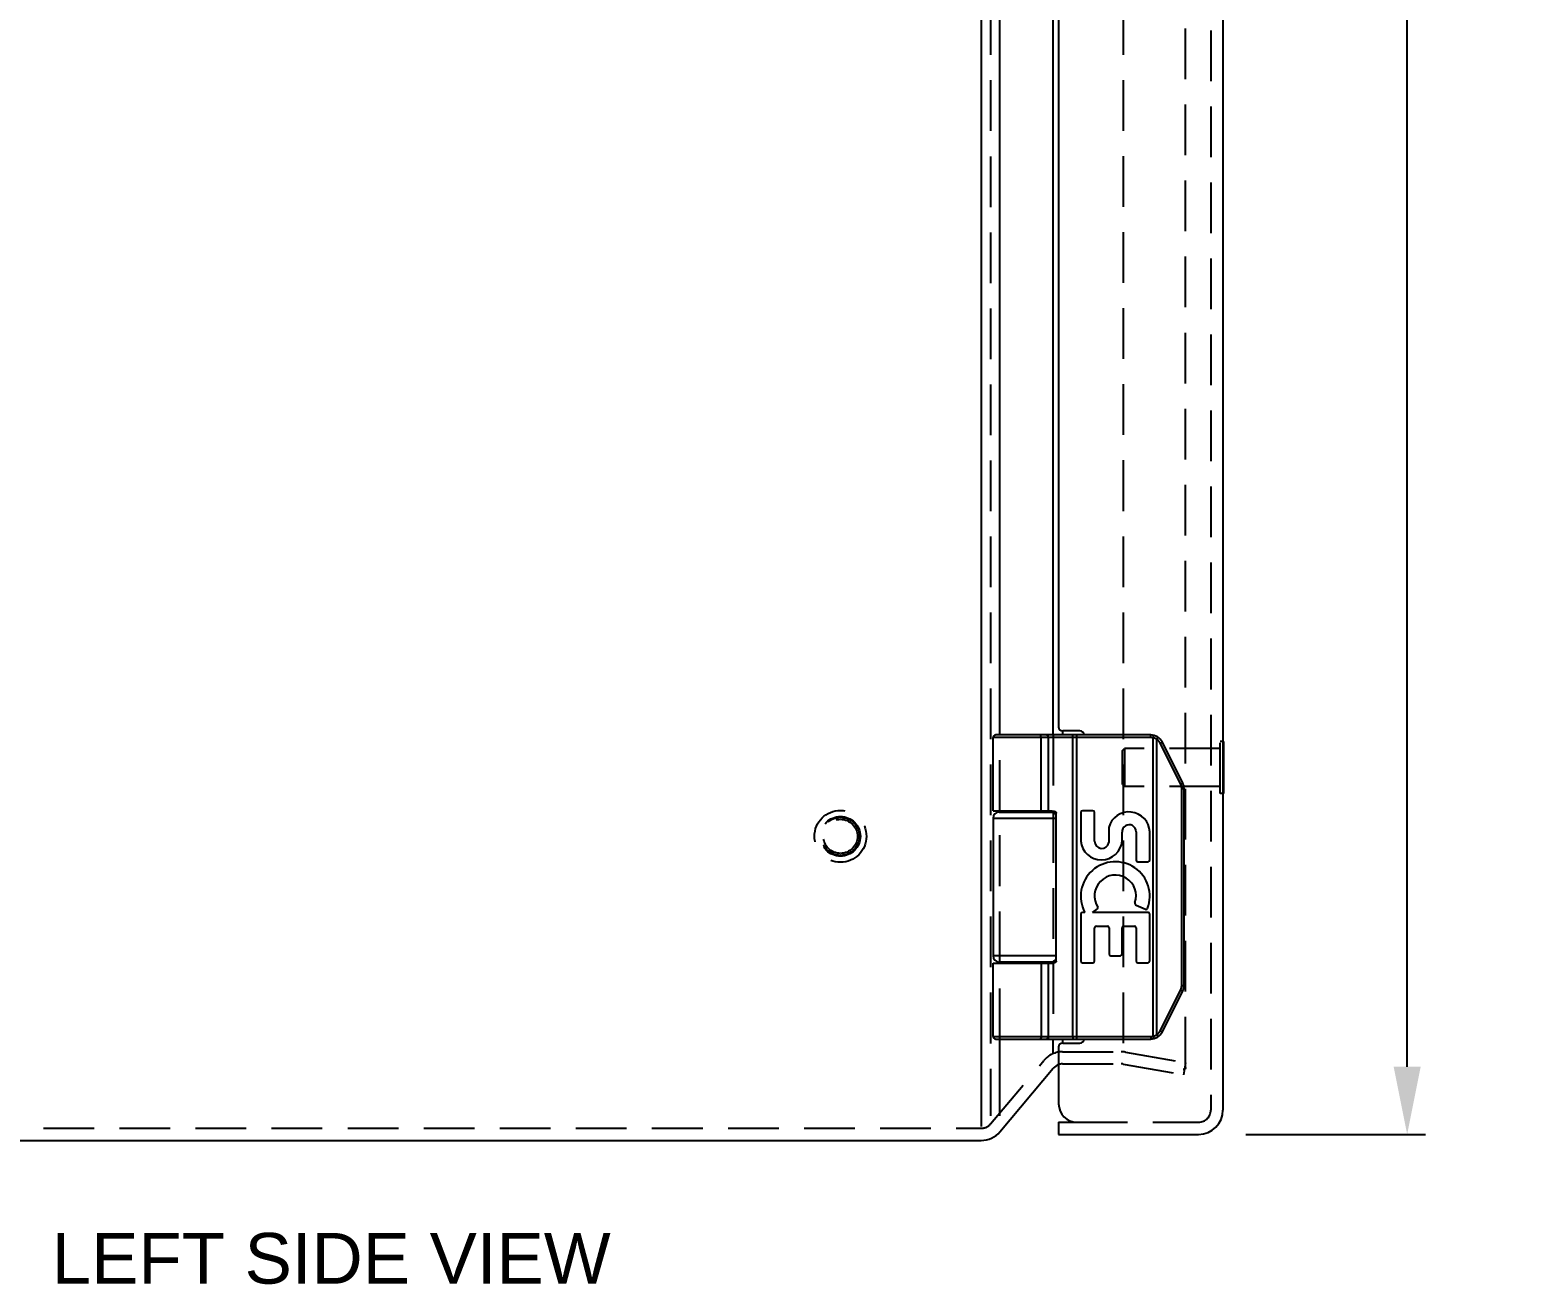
# Model space of a CAD drawing. Header units: inches. Extents: x 0 to 56, y -0.1 to 35.9.
# Drawn here: x 5.49 to 12.81, y 12.88 to 19.07 of the extents above; entities that cross this region are included whole.
import ezdxf

# ---------------------------------------------------------------- set-up
doc = ezdxf.new("R2010")
doc.units = ezdxf.units.IN
doc.header["$MEASUREMENT"] = 0
doc.linetypes.add('HIDDEN', pattern=[0.375, 0.25, -0.125])
for name, color, linetype in [('DEFAULT_2', 8, 'HIDDEN'), ('DIMENSIONS', 7, 'Continuous'), ('DOOR_ASSEMBLY', 7, 'Continuous')]:
    doc.layers.add(name, color=color, linetype=linetype)
doc.styles.get("Standard").update_dxf_attribs({"font": 'arial.ttf'})
doc.dimstyles.new('DIMSTYLE_1', dxfattribs={"dimtxt": 0.25, "dimasz": 0.333333, "dimexe": 0.09, "dimexo": 0.07, "dimgap": 0.0375, "dimtad": 0, "dimtih": 1, "dimtoh": 1, "dimzin": 4, "dimdsep": 46, "dimtxsty": 'Standard', "dimblk": '_FILLED', "dimblk1": '_FILLED', "dimblk2": '_FILLED', "dimcen": 0.09, "dimadec": 3, "dimazin": 1, "dimtfac": 1, "dimtdec": 3, "dimtofl": 0, "dimtmove": 0, "dimatfit": 3, "dimldrblk": '_FILLED', "dimfxl": 1, "dimtolj": 1, "dimtzin": 4, "dimarcsym": 0})

# ---------------------------------------------------------------- blocks, each defined once
blk = doc.blocks.new('_FILLED')
at = {"color": 0, "linetype": 'ByBlock'}
blk.add_solid([(0, 0), (-1, 0.2), (-1, -0.2)], dxfattribs=at)
blk = doc.blocks.new('*D12')
at = {"layer": 'Defpoints', "color": 0, "linetype": 'Continuous', "transparency": 16777216}
for p in [(11.4194, 25.5589), (11.4194, 13.6189), (12.2841, 13.6189)]:
    blk.add_point(p, dxfattribs=at)
at = {"layer": 'DIMENSIONS', "color": 0, "linetype": 'Continuous', "lineweight": -2, "transparency": 16777216}
for p, q in [((11.4894, 25.5589), (12.3741, 25.5589)), ((12.2841, 25.2256), (12.2841, 19.953)), ((12.2841, 13.9523), (12.2841, 19.1697)), ((11.4894, 13.6189), (12.3741, 13.6189))]:
    blk.add_line(p, q, dxfattribs=at)
at = {"layer": 'DIMENSIONS', "color": 0, "linetype": 'Continuous', "lineweight": -2, "transparency": 16777216, "xscale": 0.3333333333, "yscale": 0.3333333333, "zscale": 0.3333333333}
for p, rotation in [((12.2841, 25.5589), 90), ((12.2841, 13.6189), 270)]:
    blk.add_blockref('_FILLED', p, dxfattribs=dict(at, rotation=rotation))
at = {"layer": 'DIMENSIONS', "color": 0, "linetype": 'Continuous', "transparency": 16777216, "insert": (12.2841, 19.9155), "char_height": 0.25, "width": 1.046468, "attachment_point": 2, "line_spacing_factor": 0.9}
blk.add_mtext('\\A1;11.94\\PDOOR', dxfattribs=at)

msp = doc.modelspace()

# ---------------------------------------------------------------- linework, layer by layer
at = {"color": 3, "linetype": 'Continuous'}
for p, q in [((10.18454, 25.56794), (10.18454, 13.65817)), ((10.27647, 15.58894), (10.27647, 23.58894)), ((10.53941, 15.58894), (10.53941, 23.58894)), ((10.58537, 15.60894), (10.58537, 15.58894)), ((10.27647, 15.20894), (10.27647, 15.21394)), ((10.53941, 15.20894), (10.53941, 15.21366)), ((10.27647, 14.46394), (10.27647, 14.46894)), ((10.53941, 14.46421), (10.53941, 14.46894)), ((10.27647, 13.70983), (10.27647, 14.08894)), ((10.53941, 14.01843), (10.53941, 14.08894)), ((10.58537, 14.08894), (10.58537, 14.06894)), ((10.27647, 13.6318), (10.53941, 13.94516)), ((3.3115, 13.58894), (10.18454, 13.58894))]:
    msp.add_line(p, q, dxfattribs=at)
for centre, radius, start, end in [((10.58537, 13.9066), 0.06, 108.823592, 140), ((10.18454, 13.70894), 0.12, 270, 320)]:
    msp.add_arc(centre, radius, start, end, dxfattribs=at)
at = {"layer": 'DEFAULT_2', "color": 8, "linetype": 'HIDDEN'}
for p, q in [((10.23051, 25.56796), (10.23051, 13.70985)), ((10.88456, 25.19356), (10.88456, 14.0283)), ((11.19182, 13.94819), (11.19182, 25.22968)), ((10.27647, 15.21394), (10.27647, 15.58894)), ((10.53941, 15.58894), (10.53941, 15.21366)), ((10.27647, 14.46894), (10.27647, 15.20894)), ((10.53941, 15.20894), (10.53941, 14.46894)), ((10.27647, 14.08894), (10.27647, 14.46394)), ((10.53941, 14.46421), (10.53941, 14.08894)), ((10.23051, 13.67037), (10.49345, 13.98373)), ((10.58537, 14.0266), (10.87414, 14.0266)), ((10.89498, 14.02477), (11.19182, 13.97243)), ((11.19182, 13.97243), (11.1814, 13.91334)), ((10.58537, 13.9666), (10.87414, 13.9666)), ((10.88456, 13.96568), (11.1814, 13.91334)), ((3.3115, 13.64894), (10.14467, 13.64894)), ((10.14467, 13.64894), (10.18454, 13.64894))]:
    msp.add_line(p, q, dxfattribs=at)
for points in [[(11.18197, 13.93819), (11.18135, 13.93821), (11.18028, 13.93834)], [(11.18653, 13.93933), (11.18555, 13.93888), (11.18454, 13.93853), (11.18349, 13.93831), (11.18242, 13.9382), (11.18197, 13.93819)], [(11.19182, 13.94819), (11.19176, 13.9471), (11.19159, 13.94603), (11.1913, 13.94498), (11.1909, 13.94397), (11.19039, 13.94301), (11.18979, 13.94211), (11.18909, 13.94128), (11.18831, 13.94054), (11.18745, 13.93988), (11.18653, 13.93933)]]:
    msp.add_lwpolyline(points, dxfattribs=at)
for radius in [0.128, 0.09805, 0.094, 0.084]:
    msp.add_circle((9.4905, 15.08894), radius, dxfattribs=at)
for centre, radius, start, end in [((10.58537, 13.9066), 0.12, 90, 140), ((10.87414, 13.9066), 0.12, 80, 90), ((10.58537, 13.9066), 0.06, 90, 108.823592), ((10.87414, 13.9066), 0.06, 80, 90), ((10.18454, 13.70894), 0.06, 270, 320)]:
    msp.add_arc(centre, radius, start, end, dxfattribs=at)
at = {"layer": 'DOOR_ASSEMBLY', "color": 8, "linetype": 'HIDDEN'}
for p, q in [((11.31603, 25.43894), (11.31603, 13.73894)), ((10.88003, 15.51294), (10.89003, 15.52294)), ((10.88003, 15.34494), (10.88003, 15.51293)), ((11.36203, 15.52294), (10.89003, 15.52294)), ((10.89003, 15.52294), (10.89003, 15.33494)), ((11.37603, 15.55694), (11.36203, 15.55694)), ((11.36203, 15.30094), (11.36203, 15.55694)), ((10.88003, 15.34494), (10.89003, 15.33494)), ((11.36203, 15.33494), (10.89003, 15.33494)), ((11.37603, 15.30094), (11.36203, 15.30094)), ((10.65603, 13.67894), (11.25603, 13.67894))]:
    msp.add_line(p, q, dxfattribs=at)
at = {"layer": 'DOOR_ASSEMBLY', "color": 3, "linetype": 'Continuous'}
for p, q in [((11.37603, 25.43894), (11.37603, 13.73894)), ((10.56603, 23.54894), (10.56603, 15.62894)), ((10.67103, 15.60894), (10.58603, 15.60894)), ((10.56603, 14.04894), (10.56603, 13.76894)), ((10.58603, 14.06894), (10.67103, 14.06894)), ((10.56603, 13.61894), (11.25603, 13.61894))]:
    msp.add_line(p, q, dxfattribs=at)
at = {"layer": 'DOOR_ASSEMBLY', "color": 7, "linetype": 'Continuous'}
for p, q in [((11.0204, 15.58894), (10.25603, 15.58894)), ((10.4735, 15.58893), (10.47336, 15.58894)), ((10.47361, 15.58893), (10.47347, 15.58893)), ((10.47372, 15.58892), (10.47358, 15.58893)), ((10.47383, 15.58891), (10.47369, 15.58892)), ((10.63613, 15.58416), (10.63609, 15.58449)), ((10.63617, 15.58382), (10.63613, 15.58416)), ((10.63621, 15.58347), (10.63617, 15.58382)), ((10.63625, 15.58311), (10.63621, 15.58347)), ((10.63629, 15.58275), (10.63625, 15.58311)), ((10.63632, 15.58237), (10.63629, 15.58275)), ((10.6364, 15.58141), (10.63637, 15.5818)), ((10.63642, 15.58101), (10.6364, 15.58141)), ((10.63645, 15.58061), (10.63642, 15.58101)), ((10.63647, 15.5802), (10.63645, 15.58061)), ((10.63649, 15.57979), (10.63647, 15.5802)), ((10.63651, 15.57937), (10.63649, 15.57979)), ((10.63653, 15.57895), (10.63651, 15.57937)), ((10.63654, 15.57852), (10.63653, 15.57895)), ((10.63655, 15.5781), (10.63654, 15.57852)), ((10.63656, 15.57767), (10.63655, 15.5781)), ((10.63657, 15.57724), (10.63656, 15.57767)), ((10.65579, 14.08894), (10.65579, 15.58894)), ((11.0204, 15.57594), (11.0204, 15.58894)), ((11.03233, 15.57448), (11.03546, 15.58709)), ((11.0204, 15.57594), (10.24303, 15.57594)), ((10.24303, 15.21394), (10.24303, 15.57594)), ((10.47991, 15.21394), (10.47991, 15.57615)), ((10.47994, 15.21394), (10.47994, 15.57615)), ((10.5159, 15.21394), (10.5159, 15.57594)), ((10.63658, 15.5768), (10.63657, 15.57724)), ((10.63658, 15.57637), (10.63658, 15.5768)), ((10.63658, 14.10194), (10.63658, 15.57637)), ((11.03233, 14.10339), (11.03233, 15.57448)), ((11.04964, 15.56763), (11.04988, 15.56799)), ((11.04964, 14.11024), (11.04964, 15.56763)), ((11.04988, 15.56799), (11.05023, 15.56853)), ((11.05023, 15.56853), (11.05057, 15.56907)), ((11.05057, 15.56907), (11.0509, 15.5696)), ((11.0509, 15.5696), (11.05123, 15.57013)), ((11.05123, 15.57013), (11.05155, 15.57065)), ((11.05155, 15.57065), (11.05175, 15.571)), ((11.05175, 15.571), (11.05196, 15.57134)), ((11.05196, 15.57134), (11.05216, 15.57168)), ((11.05216, 15.57168), (11.05235, 15.57201)), ((11.05235, 15.57201), (11.05254, 15.57233)), ((11.05254, 15.57233), (11.05272, 15.57266)), ((11.05272, 15.57266), (11.0529, 15.57297)), ((11.0529, 15.57297), (11.05307, 15.57328)), ((11.05307, 15.57328), (11.05324, 15.57359)), ((11.05324, 15.57359), (11.0534, 15.57389)), ((11.0534, 15.57389), (11.05356, 15.57418)), ((11.05356, 15.57418), (11.0537, 15.57446)), ((11.0537, 15.57446), (11.05385, 15.57474)), ((11.05385, 15.57474), (11.05398, 15.57501)), ((11.05398, 15.57501), (11.05411, 15.57527)), ((11.06648, 15.54857), (11.06705, 15.54887)), ((11.1676, 15.34632), (11.06648, 15.54857)), ((11.06705, 15.54887), (11.06781, 15.54926)), ((11.06781, 15.54926), (11.06856, 15.54965)), ((11.06856, 15.54965), (11.06929, 15.55004)), ((11.06929, 15.55004), (11.07, 15.55041)), ((11.07, 15.55041), (11.07068, 15.55078)), ((11.07068, 15.55078), (11.07134, 15.55114)), ((11.07134, 15.55114), (11.07181, 15.55141)), ((11.07181, 15.55141), (11.07226, 15.55166)), ((11.07226, 15.55166), (11.0727, 15.55191)), ((11.0727, 15.55191), (11.07311, 15.55215)), ((11.07311, 15.55215), (11.07351, 15.55238)), ((11.07351, 15.55238), (11.07376, 15.55252)), ((11.07376, 15.55252), (11.074, 15.55267)), ((11.074, 15.55267), (11.07422, 15.55281)), ((11.07422, 15.55281), (11.07444, 15.55294)), ((11.07444, 15.55294), (11.07465, 15.55307)), ((11.07465, 15.55307), (11.07485, 15.55319)), ((11.07485, 15.55319), (11.07503, 15.55331)), ((11.17743, 15.35213), (11.0763, 15.55439)), ((11.38003, 15.55694), (11.37603, 15.55694)), ((11.38003, 15.30094), (11.38003, 15.55694)), ((11.1676, 15.34632), (11.16818, 15.34661)), ((11.16818, 15.34661), (11.16894, 15.34701)), ((11.16894, 15.34701), (11.16969, 15.3474)), ((11.16969, 15.3474), (11.17042, 15.34778)), ((11.17042, 15.34778), (11.17112, 15.34816)), ((11.17112, 15.34816), (11.17181, 15.34853)), ((11.17181, 15.34853), (11.17246, 15.34889)), ((11.17246, 15.34889), (11.17294, 15.34915)), ((11.17283, 15.32418), (11.18403, 15.32418)), ((11.17283, 14.35369), (11.17283, 15.32418)), ((11.17294, 15.34915), (11.17339, 15.34941)), ((11.17339, 15.34941), (11.17383, 15.34965)), ((11.17383, 15.34965), (11.17424, 15.34989)), ((11.17424, 15.34989), (11.17463, 15.35012)), ((11.17463, 15.35012), (11.17488, 15.35027)), ((11.17488, 15.35027), (11.17512, 15.35041)), ((11.17512, 15.35041), (11.17535, 15.35055)), ((11.17535, 15.35055), (11.17557, 15.35069)), ((11.17557, 15.35069), (11.17578, 15.35081)), ((11.17578, 15.35081), (11.17597, 15.35094)), ((11.17597, 15.35094), (11.17616, 15.35106)), ((11.18403, 14.35369), (11.18403, 15.32418)), ((11.38003, 15.30094), (11.37603, 15.30094)), ((10.32253, 15.21394), (10.32253, 15.20894)), ((10.47853, 15.21394), (10.47853, 15.20894)), ((10.73509, 15.21494), (10.68319, 15.21494)), ((10.24303, 15.17894), (10.55398, 15.17894)), ((10.24303, 15.17894), (10.24303, 14.49894)), ((10.27303, 15.20894), (10.55175, 15.20894)), ((10.55398, 14.47394), (10.55398, 15.20394)), ((10.67479, 15.20654), (10.67479, 15.06542)), ((10.74349, 15.0649), (10.74349, 15.20654)), ((10.81349, 15.13322), (10.81349, 15.05842)), ((10.87889, 15.06649), (10.87907, 15.10921)), ((10.94759, 15.11156), (10.94759, 14.97194)), ((11.01499, 14.97194), (11.01499, 15.11156)), ((10.95599, 14.96354), (11.00659, 14.96354)), ((10.67479, 14.70564), (10.67479, 14.47414)), ((10.69493, 14.71404), (10.68319, 14.71404)), ((10.73219, 14.71404), (10.7577, 14.73193)), ((11.00659, 14.71404), (10.73219, 14.71404)), ((10.94871, 14.74874), (10.994, 14.72914)), ((11.01499, 14.47414), (11.01499, 14.70564)), ((10.74349, 14.47414), (10.74349, 14.63824)), ((10.75189, 14.64664), (10.80659, 14.64664)), ((10.81499, 14.63824), (10.81499, 14.50864)), ((10.87869, 14.50864), (10.87869, 14.63824)), ((10.88709, 14.64664), (10.93919, 14.64664)), ((10.94759, 14.63824), (10.94759, 14.47414)), ((10.55398, 14.49894), (10.24303, 14.49894)), ((10.82339, 14.50024), (10.87029, 14.50024)), ((10.24303, 14.46394), (10.53407, 14.46394)), ((10.24303, 14.10194), (10.24303, 14.46394)), ((10.55175, 14.46894), (10.27303, 14.46894)), ((10.32253, 14.46894), (10.32253, 14.46394)), ((10.47853, 14.46894), (10.47853, 14.46394)), ((10.5159, 14.10194), (10.5159, 14.46394)), ((10.68319, 14.46574), (10.73509, 14.46574)), ((10.95599, 14.46574), (11.00659, 14.46574)), ((11.17283, 14.35369), (11.18403, 14.35369)), ((11.06648, 14.1293), (11.1676, 14.33155)), ((11.0763, 14.12348), (11.17743, 14.32574)), ((11.1676, 14.33155), (11.16856, 14.33106)), ((11.16856, 14.33106), (11.16932, 14.33067)), ((11.17024, 14.33019), (11.17095, 14.32981)), ((11.17095, 14.32981), (11.17164, 14.32943)), ((11.17164, 14.32943), (11.1723, 14.32907)), ((11.1723, 14.32907), (11.17278, 14.32881)), ((11.17278, 14.32881), (11.17324, 14.32855)), ((11.17324, 14.32855), (11.17368, 14.3283)), ((11.17368, 14.3283), (11.1741, 14.32806)), ((11.1741, 14.32806), (11.17451, 14.32782)), ((11.17451, 14.32782), (11.17476, 14.32767)), ((11.17476, 14.32767), (11.175, 14.32753)), ((11.175, 14.32753), (11.17524, 14.32739)), ((11.17524, 14.32739), (11.17546, 14.32725)), ((11.17546, 14.32725), (11.17567, 14.32712)), ((11.06648, 14.1293), (11.06744, 14.12881)), ((11.06744, 14.12881), (11.06819, 14.12841)), ((11.06819, 14.12841), (11.06893, 14.12803)), ((11.06893, 14.12803), (11.06965, 14.12765)), ((11.06965, 14.12765), (11.07034, 14.12727)), ((11.07034, 14.12727), (11.07101, 14.12691)), ((11.07101, 14.12691), (11.0715, 14.12664)), ((11.0715, 14.12664), (11.07196, 14.12638)), ((11.07196, 14.12638), (11.07241, 14.12613)), ((11.07241, 14.12613), (11.07284, 14.12588)), ((11.07284, 14.12588), (11.07311, 14.12572)), ((11.07311, 14.12572), (11.07351, 14.12549)), ((11.07351, 14.12549), (11.07376, 14.12535)), ((11.07376, 14.12535), (11.074, 14.1252)), ((11.074, 14.1252), (11.07422, 14.12507)), ((11.07422, 14.12507), (11.07444, 14.12493)), ((11.07444, 14.12493), (11.07465, 14.1248)), ((11.07465, 14.1248), (11.07485, 14.12468)), ((10.24303, 14.10194), (11.0204, 14.10194)), ((10.25603, 14.08894), (11.0204, 14.08894)), ((10.4735, 14.08894), (10.47336, 14.08894)), ((10.47361, 14.08894), (10.47347, 14.08894)), ((10.47372, 14.08895), (10.47358, 14.08894)), ((10.47383, 14.08896), (10.47369, 14.08895)), ((10.47394, 14.08898), (10.47379, 14.08896)), ((10.63623, 14.09458), (10.63619, 14.09422)), ((10.63627, 14.09494), (10.63623, 14.09458)), ((10.6363, 14.09531), (10.63627, 14.09494)), ((10.63634, 14.09569), (10.6363, 14.09531)), ((10.63637, 14.09607), (10.63634, 14.09569)), ((10.6364, 14.09646), (10.63637, 14.09607)), ((10.63642, 14.09686), (10.6364, 14.09646)), ((10.63645, 14.09726), (10.63642, 14.09686)), ((10.63647, 14.09767), (10.63645, 14.09726)), ((10.63649, 14.09808), (10.63647, 14.09767)), ((10.63651, 14.0985), (10.63649, 14.09808)), ((10.63653, 14.09892), (10.63651, 14.0985)), ((10.63654, 14.09935), (10.63653, 14.09892)), ((10.63655, 14.09977), (10.63654, 14.09935)), ((10.63656, 14.1002), (10.63655, 14.09977)), ((10.63657, 14.10063), (10.63656, 14.1002)), ((10.63658, 14.10107), (10.63657, 14.10063)), ((10.63658, 14.10194), (10.63658, 14.1015)), ((10.63658, 14.1015), (10.63658, 14.10107)), ((11.0204, 14.10194), (11.0204, 14.08894)), ((11.03233, 14.10339), (11.03546, 14.09078)), ((11.04964, 14.11024), (11.04999, 14.1097)), ((11.04999, 14.1097), (11.05034, 14.10916)), ((11.05034, 14.10916), (11.05068, 14.10862)), ((11.05068, 14.10862), (11.05101, 14.10809)), ((11.05101, 14.10809), (11.05134, 14.10756)), ((11.05134, 14.10756), (11.05165, 14.10704)), ((11.05165, 14.10704), (11.05186, 14.1067)), ((11.05186, 14.1067), (11.05206, 14.10636)), ((11.05206, 14.10636), (11.05225, 14.10603)), ((11.05225, 14.10603), (11.05244, 14.1057)), ((11.05244, 14.1057), (11.05263, 14.10537)), ((11.05263, 14.10537), (11.05281, 14.10505)), ((11.05281, 14.10505), (11.05299, 14.10474)), ((11.05299, 14.10474), (11.05316, 14.10443)), ((11.05316, 14.10443), (11.05332, 14.10413)), ((11.05332, 14.10413), (11.05348, 14.10384)), ((11.05348, 14.10384), (11.05363, 14.10355)), ((11.05363, 14.10355), (11.05378, 14.10327)), ((11.05378, 14.10327), (11.05391, 14.103)), ((10.56603, 13.67894), (10.65603, 13.67894)), ((10.56603, 13.67894), (10.56603, 13.61894))]:
    msp.add_line(p, q, dxfattribs=at)
for points in [[(10.47994, 15.57615), (10.47994, 15.57637), (10.47993, 15.57659), (10.47993, 15.5768), (10.47992, 15.57702), (10.47991, 15.57724), (10.4799, 15.57745), (10.47988, 15.57767), (10.47987, 15.57788), (10.47985, 15.5781), (10.47983, 15.57831), (10.47981, 15.57852), (10.47979, 15.57874), (10.47976, 15.57895), (10.47974, 15.57916), (10.47971, 15.57937), (10.47968, 15.57958), (10.47965, 15.57979), (10.47961, 15.57999), (10.47958, 15.5802), (10.47954, 15.5804), (10.4795, 15.58061), (10.47946, 15.58081), (10.47942, 15.58101), (10.47938, 15.58121), (10.47933, 15.58141), (10.47929, 15.5816), (10.47924, 15.5818), (10.47919, 15.58199), (10.47914, 15.58218), (10.47908, 15.58237), (10.47903, 15.58256), (10.47897, 15.58275), (10.47891, 15.58293), (10.47885, 15.58311), (10.47879, 15.58329), (10.47873, 15.58347), (10.47866, 15.58365), (10.4786, 15.58382), (10.47853, 15.58399), (10.47846, 15.58416), (10.47839, 15.58433), (10.47832, 15.58449), (10.47825, 15.58466), (10.47817, 15.58482), (10.4781, 15.58497), (10.47802, 15.58513), (10.47794, 15.58528), (10.47787, 15.58543), (10.47778, 15.58558), (10.4777, 15.58572), (10.47762, 15.58586), (10.47754, 15.586), (10.47745, 15.58614), (10.47736, 15.58627), (10.47728, 15.5864), (10.47719, 15.58653), (10.4771, 15.58665), (10.47701, 15.58677), (10.47692, 15.58689), (10.47682, 15.58701), (10.47673, 15.58712), (10.47663, 15.58723), (10.47654, 15.58734), (10.47644, 15.58744), (10.47634, 15.58754), (10.47625, 15.58763), (10.47615, 15.58773), (10.47605, 15.58782), (10.47595, 15.5879), (10.47585, 15.58799), (10.47574, 15.58807), (10.47564, 15.58814), (10.47554, 15.58822), (10.47544, 15.58829), (10.47533, 15.58835), (10.47523, 15.58841), (10.47512, 15.58847), (10.47501, 15.58853), (10.47491, 15.58858), (10.4748, 15.58863), (10.47469, 15.58867), (10.47459, 15.58872), (10.47448, 15.58875), (10.47437, 15.58879), (10.47426, 15.58882), (10.47415, 15.58885), (10.47405, 15.58887), (10.47394, 15.58889), (10.47379, 15.58891)], [(10.47991, 15.57615), (10.47991, 15.57637), (10.4799, 15.57659), (10.47989, 15.5768), (10.47989, 15.57702), (10.47988, 15.57724), (10.47986, 15.57745), (10.47985, 15.57767), (10.47984, 15.57788), (10.47982, 15.5781), (10.4798, 15.57831), (10.47978, 15.57852), (10.47976, 15.57874), (10.47973, 15.57895), (10.4797, 15.57916), (10.47968, 15.57937), (10.47965, 15.57958), (10.47961, 15.57979), (10.47958, 15.57999), (10.47955, 15.5802), (10.47951, 15.5804), (10.47947, 15.58061), (10.47943, 15.58081), (10.47939, 15.58101), (10.47935, 15.58121), (10.4793, 15.58141), (10.47925, 15.5816), (10.4792, 15.5818), (10.47915, 15.58199), (10.4791, 15.58218), (10.47905, 15.58237), (10.47899, 15.58256), (10.47894, 15.58275), (10.47888, 15.58293), (10.47882, 15.58311), (10.47876, 15.58329), (10.4787, 15.58347), (10.47863, 15.58365), (10.47857, 15.58382), (10.4785, 15.58399), (10.47843, 15.58416), (10.47836, 15.58433), (10.47829, 15.58449), (10.47822, 15.58466), (10.47814, 15.58482), (10.47807, 15.58497), (10.47799, 15.58513), (10.47791, 15.58528), (10.47783, 15.58543), (10.47775, 15.58558), (10.47767, 15.58572), (10.47759, 15.58586), (10.4775, 15.586), (10.47742, 15.58614), (10.47733, 15.58627), (10.47724, 15.5864), (10.47715, 15.58653), (10.47707, 15.58665), (10.47697, 15.58677), (10.47688, 15.58689), (10.47679, 15.58701), (10.4767, 15.58712), (10.4766, 15.58723), (10.47651, 15.58734), (10.47641, 15.58744), (10.47631, 15.58754), (10.47621, 15.58763), (10.47612, 15.58773), (10.47602, 15.58782), (10.47591, 15.5879), (10.47581, 15.58799), (10.47571, 15.58807), (10.47561, 15.58814), (10.47551, 15.58822), (10.4754, 15.58829), (10.4753, 15.58835), (10.47519, 15.58841), (10.47509, 15.58847), (10.47498, 15.58853), (10.47488, 15.58858), (10.47477, 15.58863), (10.47466, 15.58867), (10.47455, 15.58872), (10.47445, 15.58875), (10.47434, 15.58879), (10.47423, 15.58882), (10.47412, 15.58885), (10.47401, 15.58887), (10.4739, 15.58889)], [(10.5159, 15.57594), (10.5159, 15.57615), (10.5159, 15.57637), (10.51589, 15.57659), (10.51588, 15.5768), (10.51587, 15.57702), (10.51585, 15.57724), (10.51584, 15.57745), (10.51582, 15.57767), (10.51579, 15.57788), (10.51577, 15.5781), (10.51574, 15.57831), (10.51571, 15.57852), (10.51567, 15.57874), (10.51563, 15.57895), (10.5156, 15.57916), (10.51555, 15.57937), (10.51551, 15.57958), (10.51546, 15.57979), (10.51541, 15.57999), (10.51536, 15.5802), (10.5153, 15.5804), (10.51525, 15.58061), (10.51519, 15.58081), (10.51512, 15.58101), (10.51506, 15.58121), (10.51499, 15.58141), (10.51492, 15.5816), (10.51485, 15.5818), (10.51477, 15.58199), (10.51469, 15.58218), (10.51461, 15.58237), (10.51453, 15.58256), (10.51444, 15.58275), (10.51436, 15.58293), (10.51427, 15.58311), (10.51418, 15.58329), (10.51408, 15.58347), (10.51398, 15.58365), (10.51389, 15.58382), (10.51379, 15.58399), (10.51368, 15.58416), (10.51358, 15.58433), (10.51347, 15.58449), (10.51336, 15.58466), (10.51325, 15.58482), (10.51314, 15.58497), (10.51302, 15.58513), (10.5129, 15.58528), (10.51278, 15.58543), (10.51266, 15.58558), (10.51254, 15.58572), (10.51242, 15.58586), (10.51229, 15.586), (10.51216, 15.58614), (10.51203, 15.58627), (10.5119, 15.5864), (10.51177, 15.58653), (10.51163, 15.58665), (10.51149, 15.58677), (10.51136, 15.58689), (10.51122, 15.58701), (10.51108, 15.58712), (10.51093, 15.58723), (10.51079, 15.58734), (10.51065, 15.58744), (10.5105, 15.58754), (10.51035, 15.58763), (10.5102, 15.58773), (10.51005, 15.58782), (10.5099, 15.5879), (10.50975, 15.58799), (10.5096, 15.58807), (10.50944, 15.58814), (10.50929, 15.58822), (10.50913, 15.58829), (10.50898, 15.58835), (10.50882, 15.58841), (10.50866, 15.58847), (10.5085, 15.58853), (10.50834, 15.58858), (10.50818, 15.58863), (10.50802, 15.58867), (10.50786, 15.58872), (10.5077, 15.58875), (10.50754, 15.58879), (10.50737, 15.58882), (10.50721, 15.58885), (10.50705, 15.58887), (10.50688, 15.58889), (10.50672, 15.58891), (10.50655, 15.58892), (10.50639, 15.58893), (10.50623, 15.58893), (10.50606, 15.58894)], [(10.63609, 15.58449), (10.63607, 15.58466), (10.63604, 15.58482), (10.63602, 15.58497), (10.636, 15.58513), (10.63597, 15.58528), (10.63595, 15.58543), (10.63592, 15.58558), (10.6359, 15.58572), (10.63587, 15.58586), (10.63585, 15.586), (10.63582, 15.58614), (10.6358, 15.58627), (10.63577, 15.5864), (10.63574, 15.58653), (10.63571, 15.58665), (10.63569, 15.58677), (10.63566, 15.58689), (10.63563, 15.58701), (10.6356, 15.58712), (10.63557, 15.58723), (10.63554, 15.58734), (10.63551, 15.58744), (10.63549, 15.58754), (10.63546, 15.58763), (10.63543, 15.58773), (10.63539, 15.58782), (10.63536, 15.5879), (10.63533, 15.58799), (10.6353, 15.58807), (10.63527, 15.58814), (10.63524, 15.58822), (10.63521, 15.58829), (10.63518, 15.58835), (10.63514, 15.58841), (10.63511, 15.58847), (10.63508, 15.58853), (10.63505, 15.58858), (10.63501, 15.58863), (10.63498, 15.58867), (10.63495, 15.58872), (10.63492, 15.58875), (10.63488, 15.58879), (10.63485, 15.58882), (10.63482, 15.58885), (10.63478, 15.58887), (10.63475, 15.58889), (10.63472, 15.58891), (10.63468, 15.58892), (10.63465, 15.58893), (10.63462, 15.58893), (10.63458, 15.58894)], [(10.63637, 15.5818), (10.63635, 15.58199), (10.63632, 15.58237)], [(11.05411, 15.57527), (11.05417, 15.57539), (11.05423, 15.57552), (11.05429, 15.57564), (11.05435, 15.57576), (11.0544, 15.57588), (11.05445, 15.57599), (11.05451, 15.57611), (11.05455, 15.57622), (11.0546, 15.57633), (11.05465, 15.57644), (11.05469, 15.57654), (11.05473, 15.57664), (11.05477, 15.57674), (11.05481, 15.57684), (11.05485, 15.57693), (11.05488, 15.57702), (11.05491, 15.57711), (11.05494, 15.5772), (11.05497, 15.57728), (11.055, 15.57736), (11.05502, 15.57744), (11.05504, 15.57752), (11.05506, 15.57759), (11.05508, 15.57766), (11.0551, 15.57773), (11.05511, 15.57779), (11.05513, 15.57785), (11.05514, 15.57791), (11.05514, 15.57797), (11.05515, 15.57802), (11.05516, 15.57807), (11.05516, 15.57812), (11.05516, 15.57817), (11.05516, 15.57821), (11.05515, 15.57825), (11.05515, 15.57828), (11.05514, 15.57832), (11.05513, 15.57835), (11.05512, 15.57837), (11.0551, 15.5784), (11.05509, 15.57842), (11.05507, 15.57844), (11.05505, 15.57845)], [(11.04964, 15.56763), (11.04914, 15.56793), (11.04863, 15.56822), (11.04812, 15.56851), (11.04761, 15.56879), (11.0471, 15.56907), (11.04658, 15.56934), (11.04606, 15.5696), (11.04553, 15.56986), (11.04501, 15.57012), (11.04448, 15.57037), (11.04395, 15.57061), (11.04341, 15.57085), (11.04288, 15.57108), (11.04234, 15.57131), (11.0418, 15.57153), (11.04125, 15.57175), (11.04071, 15.57196), (11.04016, 15.57217), (11.03961, 15.57237), (11.03906, 15.57256), (11.03851, 15.57275), (11.03796, 15.57294), (11.0374, 15.57311), (11.03684, 15.57329), (11.03628, 15.57346), (11.03572, 15.57362), (11.03516, 15.57377), (11.0346, 15.57393), (11.03403, 15.57407), (11.03347, 15.57421), (11.0329, 15.57435), (11.03233, 15.57448)], [(11.06648, 15.54857), (11.06624, 15.54905), (11.06599, 15.54952), (11.06574, 15.55), (11.06548, 15.55046), (11.06522, 15.55093), (11.06495, 15.55139), (11.06468, 15.55186), (11.0644, 15.55231), (11.06412, 15.55277), (11.06383, 15.55322), (11.06354, 15.55367), (11.06324, 15.55411), (11.06294, 15.55455), (11.06263, 15.55499), (11.06232, 15.55543), (11.06201, 15.55586), (11.06169, 15.55629), (11.06136, 15.55672), (11.06103, 15.55714), (11.0607, 15.55756), (11.06036, 15.55797), (11.06001, 15.55838), (11.05967, 15.55879), (11.05931, 15.55919), (11.05896, 15.55959), (11.0586, 15.55999), (11.05823, 15.56038), (11.05786, 15.56077), (11.05749, 15.56115), (11.05711, 15.56153), (11.05673, 15.56191), (11.05634, 15.56228), (11.05595, 15.56265), (11.05556, 15.56301), (11.05516, 15.56337), (11.05476, 15.56373), (11.05435, 15.56408), (11.05394, 15.56442), (11.05353, 15.56476), (11.05311, 15.5651), (11.05269, 15.56543), (11.05226, 15.56576), (11.05184, 15.56609), (11.0514, 15.5664), (11.05097, 15.56672), (11.05053, 15.56703), (11.05009, 15.56733), (11.04964, 15.56763)], [(11.07503, 15.55331), (11.07512, 15.55337), (11.0752, 15.55342), (11.07528, 15.55348), (11.07536, 15.55353), (11.07544, 15.55358), (11.07551, 15.55363), (11.07558, 15.55368), (11.07565, 15.55373), (11.07571, 15.55378), (11.07577, 15.55382), (11.07583, 15.55386), (11.07588, 15.55391), (11.07593, 15.55395), (11.07598, 15.55398), (11.07603, 15.55402), (11.07607, 15.55406), (11.07611, 15.55409), (11.07614, 15.55412), (11.07617, 15.55415), (11.0762, 15.55418), (11.07623, 15.55421), (11.07625, 15.55424), (11.07627, 15.55426), (11.07628, 15.55428), (11.07629, 15.5543), (11.0763, 15.55432), (11.07631, 15.55434), (11.07631, 15.55436), (11.07631, 15.55437), (11.0763, 15.55439)], [(11.17283, 15.32418), (11.17283, 15.32473), (11.17282, 15.32527), (11.1728, 15.32582), (11.17278, 15.32637), (11.17275, 15.32691), (11.17272, 15.32746), (11.17268, 15.328), (11.17264, 15.32854), (11.17259, 15.32909), (11.17253, 15.32963), (11.17247, 15.33017), (11.1724, 15.33072), (11.17232, 15.33126), (11.17224, 15.3318), (11.17215, 15.33234), (11.17206, 15.33287), (11.17196, 15.33341), (11.17186, 15.33395), (11.17175, 15.33448), (11.17163, 15.33502), (11.17151, 15.33555), (11.17138, 15.33608), (11.17124, 15.33661), (11.1711, 15.33714), (11.17096, 15.33767), (11.17081, 15.33819), (11.17065, 15.33871), (11.17049, 15.33923), (11.17032, 15.33975), (11.17014, 15.34027), (11.16996, 15.34079), (11.16977, 15.3413), (11.16958, 15.34181), (11.16939, 15.34232), (11.16918, 15.34283), (11.16897, 15.34334), (11.16876, 15.34384), (11.16854, 15.34434), (11.16831, 15.34484), (11.16808, 15.34533), (11.16785, 15.34583), (11.1676, 15.34632)], [(11.17616, 15.35106), (11.17624, 15.35111), (11.17633, 15.35117), (11.17641, 15.35122), (11.17649, 15.35128), (11.17657, 15.35133), (11.17664, 15.35138), (11.17671, 15.35143), (11.17677, 15.35148), (11.17684, 15.35152), (11.1769, 15.35157), (11.17696, 15.35161), (11.17701, 15.35165), (11.17706, 15.35169), (11.17711, 15.35173), (11.17715, 15.35177), (11.17719, 15.3518), (11.17723, 15.35184), (11.17727, 15.35187), (11.1773, 15.3519), (11.17733, 15.35193), (11.17735, 15.35196), (11.17737, 15.35198), (11.17739, 15.35201), (11.17741, 15.35203), (11.17742, 15.35205), (11.17743, 15.35207), (11.17743, 15.35209), (11.17744, 15.3521), (11.17744, 15.35212), (11.17743, 15.35213)], [(10.24303, 15.21394), (10.53407, 15.21393), (10.53474, 15.21392), (10.53541, 15.21391), (10.53607, 15.21389), (10.53672, 15.21386), (10.53736, 15.21383), (10.53798, 15.21379), (10.53858, 15.21374), (10.53915, 15.21369), (10.5397, 15.21363), (10.54023, 15.21357), (10.54074, 15.21351), (10.54123, 15.21344), (10.54171, 15.21336), (10.54216, 15.21328), (10.5426, 15.2132), (10.54303, 15.21312), (10.54344, 15.21303), (10.54383, 15.21294), (10.54421, 15.21284), (10.54458, 15.21274), (10.54494, 15.21265), (10.54528, 15.21254), (10.54561, 15.21244), (10.54594, 15.21233), (10.54625, 15.21223), (10.54655, 15.21212), (10.54684, 15.21201), (10.54713, 15.21189), (10.5474, 15.21178), (10.54766, 15.21166), (10.54792, 15.21155), (10.54817, 15.21143), (10.5484, 15.21131), (10.54863, 15.21119), (10.54886, 15.21107), (10.54907, 15.21095), (10.54928, 15.21083), (10.54949, 15.21071), (10.54968, 15.21059), (10.54987, 15.21047), (10.55005, 15.21034), (10.55023, 15.21022), (10.5504, 15.2101), (10.55056, 15.20997), (10.55072, 15.20985), (10.55088, 15.20973), (10.55102, 15.20961), (10.55117, 15.20948), (10.5513, 15.20936), (10.55144, 15.20924), (10.55157, 15.20912), (10.55169, 15.209), (10.55181, 15.20887), (10.55192, 15.20875), (10.55203, 15.20863), (10.55214, 15.20851), (10.55224, 15.20839), (10.55234, 15.20827), (10.55243, 15.20815), (10.55252, 15.20804), (10.55261, 15.20792), (10.55269, 15.2078), (10.55277, 15.20768), (10.55285, 15.20757), (10.55293, 15.20745), (10.553, 15.20733), (10.55306, 15.20722), (10.55313, 15.2071), (10.55319, 15.20699), (10.55325, 15.20688), (10.55331, 15.20676), (10.55336, 15.20665), (10.55341, 15.20654), (10.55346, 15.20643), (10.55351, 15.20631), (10.55355, 15.2062), (10.55359, 15.20609), (10.55363, 15.20598), (10.55367, 15.20587), (10.5537, 15.20576), (10.55373, 15.20565), (10.55376, 15.20554), (10.55379, 15.20544), (10.55382, 15.20533), (10.55384, 15.20522), (10.55386, 15.20511), (10.55388, 15.205), (10.5539, 15.2049), (10.55392, 15.20479), (10.55393, 15.20468), (10.55394, 15.20457), (10.55395, 15.20447), (10.55396, 15.20436), (10.55397, 15.20425), (10.55397, 15.20415), (10.55397, 15.20404), (10.55398, 15.20394)], [(10.47991, 14.46394), (10.47991, 14.10172), (10.47991, 14.1015), (10.4799, 14.10128), (10.47989, 14.10107), (10.47989, 14.10085), (10.47988, 14.10063), (10.47986, 14.10042), (10.47985, 14.1002), (10.47984, 14.09999), (10.47982, 14.09977), (10.4798, 14.09956), (10.47978, 14.09935), (10.47976, 14.09913), (10.47973, 14.09892), (10.4797, 14.09871), (10.47968, 14.0985), (10.47965, 14.09829), (10.47961, 14.09808), (10.47958, 14.09788), (10.47955, 14.09767), (10.47951, 14.09747), (10.47947, 14.09726), (10.47943, 14.09706), (10.47939, 14.09686), (10.47935, 14.09666), (10.4793, 14.09646), (10.47925, 14.09627), (10.4792, 14.09607), (10.47915, 14.09588), (10.4791, 14.09569), (10.47905, 14.0955), (10.47899, 14.09531), (10.47894, 14.09512), (10.47888, 14.09494), (10.47882, 14.09476), (10.47876, 14.09458), (10.4787, 14.0944), (10.47863, 14.09422), (10.47857, 14.09405), (10.4785, 14.09388), (10.47843, 14.09371), (10.47836, 14.09354), (10.47829, 14.09338), (10.47822, 14.09322), (10.47814, 14.09306), (10.47807, 14.0929), (10.47799, 14.09274), (10.47791, 14.09259), (10.47783, 14.09244), (10.47775, 14.09229), (10.47767, 14.09215), (10.47759, 14.09201), (10.4775, 14.09187), (10.47742, 14.09173), (10.47733, 14.0916), (10.47724, 14.09147), (10.47715, 14.09134), (10.47707, 14.09122), (10.47697, 14.0911), (10.47688, 14.09098), (10.47679, 14.09086), (10.4767, 14.09075), (10.4766, 14.09064), (10.47651, 14.09054), (10.47641, 14.09043), (10.47631, 14.09033), (10.47621, 14.09024), (10.47612, 14.09014), (10.47602, 14.09005), (10.47591, 14.08997), (10.47581, 14.08988), (10.47571, 14.0898), (10.47561, 14.08973), (10.47551, 14.08965), (10.4754, 14.08959), (10.4753, 14.08952), (10.47519, 14.08946), (10.47509, 14.0894), (10.47498, 14.08934), (10.47488, 14.08929), (10.47477, 14.08924), (10.47466, 14.0892), (10.47455, 14.08915), (10.47445, 14.08912), (10.47434, 14.08908), (10.47423, 14.08905), (10.47412, 14.08902), (10.47401, 14.089), (10.4739, 14.08898)], [(10.47994, 14.46394), (10.47994, 14.10172), (10.47994, 14.1015), (10.47993, 14.10128), (10.47993, 14.10107), (10.47992, 14.10085), (10.47991, 14.10063), (10.4799, 14.10042), (10.47988, 14.1002), (10.47987, 14.09999), (10.47985, 14.09977), (10.47983, 14.09956), (10.47981, 14.09935), (10.47979, 14.09913), (10.47976, 14.09892), (10.47974, 14.09871), (10.47971, 14.0985), (10.47968, 14.09829), (10.47965, 14.09808), (10.47961, 14.09788), (10.47958, 14.09767), (10.47954, 14.09747), (10.4795, 14.09726), (10.47946, 14.09706), (10.47942, 14.09686), (10.47938, 14.09666), (10.47933, 14.09646), (10.47929, 14.09627), (10.47924, 14.09607), (10.47919, 14.09588), (10.47914, 14.09569), (10.47908, 14.0955), (10.47903, 14.09531), (10.47897, 14.09512), (10.47891, 14.09494), (10.47885, 14.09476), (10.47879, 14.09458), (10.47873, 14.0944), (10.47866, 14.09422), (10.4786, 14.09405), (10.47853, 14.09388), (10.47846, 14.09371), (10.47839, 14.09354), (10.47832, 14.09338), (10.47825, 14.09322), (10.47817, 14.09306), (10.4781, 14.0929), (10.47802, 14.09274), (10.47794, 14.09259), (10.47787, 14.09244), (10.47778, 14.09229), (10.4777, 14.09215), (10.47762, 14.09201), (10.47754, 14.09187), (10.47745, 14.09173), (10.47736, 14.0916), (10.47728, 14.09147), (10.47719, 14.09134), (10.4771, 14.09122), (10.47701, 14.0911), (10.47692, 14.09098), (10.47682, 14.09086), (10.47673, 14.09075), (10.47663, 14.09064), (10.47654, 14.09054), (10.47644, 14.09043), (10.47634, 14.09033), (10.47625, 14.09024), (10.47615, 14.09014), (10.47605, 14.09005), (10.47595, 14.08997), (10.47585, 14.08988), (10.47574, 14.0898), (10.47564, 14.08973), (10.47554, 14.08965), (10.47544, 14.08959), (10.47533, 14.08952), (10.47523, 14.08946), (10.47512, 14.0894), (10.47501, 14.08934), (10.47491, 14.08929), (10.4748, 14.08924), (10.47469, 14.0892), (10.47459, 14.08915), (10.47448, 14.08912), (10.47437, 14.08908), (10.47426, 14.08905), (10.47415, 14.08902), (10.47405, 14.089), (10.47394, 14.08898)], [(10.55398, 14.47394), (10.55397, 14.47383), (10.55397, 14.47372), (10.55397, 14.47362), (10.55396, 14.47351), (10.55395, 14.4734), (10.55394, 14.4733), (10.55393, 14.47319), (10.55392, 14.47308), (10.5539, 14.47297), (10.55388, 14.47287), (10.55386, 14.47276), (10.55384, 14.47265), (10.55382, 14.47254), (10.55379, 14.47244), (10.55376, 14.47233), (10.55373, 14.47222), (10.5537, 14.47211), (10.55367, 14.472), (10.55363, 14.47189), (10.55359, 14.47178), (10.55355, 14.47167), (10.55351, 14.47156), (10.55346, 14.47144), (10.55341, 14.47133), (10.55336, 14.47122), (10.55331, 14.47111), (10.55325, 14.47099), (10.55319, 14.47088), (10.55313, 14.47077), (10.55306, 14.47065), (10.553, 14.47054), (10.55293, 14.47042), (10.55285, 14.4703), (10.55277, 14.47019), (10.55269, 14.47007), (10.55261, 14.46995), (10.55252, 14.46984), (10.55243, 14.46972), (10.55234, 14.4696), (10.55224, 14.46948), (10.55214, 14.46936), (10.55203, 14.46924), (10.55192, 14.46912), (10.55181, 14.469), (10.55169, 14.46888), (10.55157, 14.46875), (10.55144, 14.46863), (10.5513, 14.46851), (10.55117, 14.46839), (10.55102, 14.46826), (10.55088, 14.46814), (10.55072, 14.46802), (10.55056, 14.4679), (10.5504, 14.46777), (10.55023, 14.46765), (10.55005, 14.46753), (10.54987, 14.46741), (10.54968, 14.46728), (10.54949, 14.46716), (10.54928, 14.46704), (10.54907, 14.46692), (10.54886, 14.4668), (10.54863, 14.46668), (10.5484, 14.46656), (10.54817, 14.46644), (10.54792, 14.46632), (10.54766, 14.46621), (10.5474, 14.46609), (10.54713, 14.46598), (10.54684, 14.46586), (10.54655, 14.46575), (10.54625, 14.46564), (10.54594, 14.46554), (10.54561, 14.46543), (10.54528, 14.46533), (10.54494, 14.46523), (10.54458, 14.46513), (10.54421, 14.46503), (10.54383, 14.46494), (10.54344, 14.46484), (10.54303, 14.46476), (10.5426, 14.46467), (10.54216, 14.46459), (10.54171, 14.46451), (10.54123, 14.46443), (10.54074, 14.46436), (10.54023, 14.4643), (10.5397, 14.46424), (10.53915, 14.46418), (10.53858, 14.46413), (10.53798, 14.46408), (10.53736, 14.46404), (10.53672, 14.46401), (10.53607, 14.46398), (10.53541, 14.46396), (10.53474, 14.46395), (10.53407, 14.46394)], [(11.1676, 14.33155), (11.16785, 14.33204), (11.16808, 14.33254), (11.16831, 14.33303), (11.16854, 14.33353), (11.16876, 14.33403), (11.16897, 14.33453), (11.16918, 14.33504), (11.16939, 14.33555), (11.16958, 14.33606), (11.16977, 14.33657), (11.16996, 14.33708), (11.17014, 14.3376), (11.17032, 14.33812), (11.17049, 14.33864), (11.17065, 14.33916), (11.17081, 14.33968), (11.17096, 14.34021), (11.1711, 14.34073), (11.17124, 14.34126), (11.17138, 14.34179), (11.17151, 14.34232), (11.17163, 14.34285), (11.17175, 14.34339), (11.17186, 14.34392), (11.17196, 14.34446), (11.17206, 14.345), (11.17215, 14.34553), (11.17224, 14.34607), (11.17232, 14.34661), (11.1724, 14.34715), (11.17247, 14.3477), (11.17253, 14.34824), (11.17259, 14.34878), (11.17264, 14.34933), (11.17268, 14.34987), (11.17272, 14.35042), (11.17275, 14.35096), (11.17278, 14.35151), (11.1728, 14.35205), (11.17282, 14.3526), (11.17283, 14.35314), (11.17283, 14.35369)], [(11.16932, 14.33067), (11.17005, 14.33028), (11.17024, 14.33019)], [(11.17567, 14.32712), (11.17588, 14.32699), (11.17597, 14.32693)], [(11.17597, 14.32693), (11.17616, 14.32681), (11.17624, 14.32676), (11.17633, 14.3267), (11.17641, 14.32665), (11.17649, 14.32659), (11.17657, 14.32654), (11.17664, 14.32649), (11.17671, 14.32644), (11.17677, 14.32639), (11.17684, 14.32635), (11.1769, 14.3263), (11.17696, 14.32626), (11.17701, 14.32622), (11.17706, 14.32618), (11.17711, 14.32614), (11.17715, 14.3261), (11.17719, 14.32607), (11.17723, 14.32603), (11.17727, 14.326), (11.1773, 14.32597), (11.17733, 14.32594), (11.17735, 14.32591), (11.17737, 14.32589), (11.17739, 14.32586), (11.17741, 14.32584), (11.17742, 14.32582), (11.17743, 14.3258), (11.17743, 14.32578), (11.17744, 14.32577), (11.17744, 14.32575), (11.17743, 14.32574)], [(11.04964, 14.11024), (11.05009, 14.11054), (11.05053, 14.11084), (11.05097, 14.11115), (11.0514, 14.11147), (11.05184, 14.11179), (11.05226, 14.11211), (11.05269, 14.11244), (11.05311, 14.11277), (11.05353, 14.11311), (11.05394, 14.11345), (11.05435, 14.11379), (11.05476, 14.11415), (11.05516, 14.1145), (11.05556, 14.11486), (11.05595, 14.11522), (11.05634, 14.11559), (11.05673, 14.11596), (11.05711, 14.11634), (11.05749, 14.11672), (11.05786, 14.1171), (11.05823, 14.11749), (11.0586, 14.11788), (11.05896, 14.11828), (11.05931, 14.11868), (11.05967, 14.11908), (11.06001, 14.11949), (11.06036, 14.1199), (11.0607, 14.12031), (11.06103, 14.12073), (11.06136, 14.12115), (11.06169, 14.12158), (11.06201, 14.12201), (11.06232, 14.12244), (11.06263, 14.12288), (11.06294, 14.12332), (11.06324, 14.12376), (11.06354, 14.1242), (11.06383, 14.12465), (11.06412, 14.1251), (11.0644, 14.12556), (11.06468, 14.12602), (11.06495, 14.12648), (11.06522, 14.12694), (11.06548, 14.12741), (11.06574, 14.12788), (11.06599, 14.12835), (11.06624, 14.12882), (11.06648, 14.1293)], [(11.07485, 14.12468), (11.07503, 14.12456), (11.07512, 14.1245), (11.0752, 14.12445), (11.07528, 14.12439), (11.07536, 14.12434), (11.07544, 14.12429), (11.07551, 14.12424), (11.07558, 14.12419), (11.07565, 14.12414), (11.07571, 14.12409), (11.07577, 14.12405), (11.07583, 14.12401), (11.07588, 14.12397), (11.07593, 14.12393), (11.07598, 14.12389), (11.07603, 14.12385), (11.07607, 14.12381), (11.07611, 14.12378), (11.07614, 14.12375), (11.07617, 14.12372), (11.0762, 14.12369), (11.07623, 14.12366), (11.07625, 14.12363), (11.07627, 14.12361), (11.07628, 14.12359), (11.07629, 14.12357), (11.0763, 14.12355), (11.07631, 14.12353), (11.07631, 14.12351), (11.07631, 14.1235), (11.0763, 14.12348)], [(10.5159, 14.10194), (10.5159, 14.10172), (10.5159, 14.1015), (10.51589, 14.10128), (10.51588, 14.10107), (10.51587, 14.10085), (10.51585, 14.10063), (10.51584, 14.10042), (10.51582, 14.1002), (10.51579, 14.09999), (10.51577, 14.09977), (10.51574, 14.09956), (10.51571, 14.09935), (10.51567, 14.09913), (10.51563, 14.09892), (10.5156, 14.09871), (10.51555, 14.0985), (10.51551, 14.09829), (10.51546, 14.09808), (10.51541, 14.09788), (10.51536, 14.09767), (10.5153, 14.09747), (10.51525, 14.09726), (10.51519, 14.09706), (10.51512, 14.09686), (10.51506, 14.09666), (10.51499, 14.09646), (10.51492, 14.09627), (10.51485, 14.09607), (10.51477, 14.09588), (10.51469, 14.09569), (10.51461, 14.0955), (10.51453, 14.09531), (10.51444, 14.09512), (10.51436, 14.09494), (10.51427, 14.09476), (10.51418, 14.09458), (10.51408, 14.0944), (10.51398, 14.09422), (10.51389, 14.09405), (10.51379, 14.09388), (10.51368, 14.09371), (10.51358, 14.09354), (10.51347, 14.09338), (10.51336, 14.09322), (10.51325, 14.09306), (10.51314, 14.0929), (10.51302, 14.09274), (10.5129, 14.09259), (10.51278, 14.09244), (10.51266, 14.09229), (10.51254, 14.09215), (10.51242, 14.09201), (10.51229, 14.09187), (10.51216, 14.09173), (10.51203, 14.0916), (10.5119, 14.09147), (10.51177, 14.09134), (10.51163, 14.09122), (10.51149, 14.0911), (10.51136, 14.09098), (10.51122, 14.09086), (10.51108, 14.09075), (10.51093, 14.09064), (10.51079, 14.09054), (10.51065, 14.09043), (10.5105, 14.09033), (10.51035, 14.09024), (10.5102, 14.09014), (10.51005, 14.09005), (10.5099, 14.08997), (10.50975, 14.08988), (10.5096, 14.0898), (10.50944, 14.08973), (10.50929, 14.08965), (10.50913, 14.08959), (10.50898, 14.08952), (10.50882, 14.08946), (10.50866, 14.0894), (10.5085, 14.08934), (10.50834, 14.08929), (10.50818, 14.08924), (10.50802, 14.0892), (10.50786, 14.08915), (10.5077, 14.08912), (10.50754, 14.08908), (10.50737, 14.08905), (10.50721, 14.08902), (10.50705, 14.089), (10.50688, 14.08898), (10.50672, 14.08896), (10.50655, 14.08895), (10.50639, 14.08894), (10.50623, 14.08894), (10.50606, 14.08894)], [(10.63613, 14.09371), (10.63609, 14.09338), (10.63607, 14.09322), (10.63604, 14.09306), (10.63602, 14.0929), (10.636, 14.09274), (10.63597, 14.09259), (10.63595, 14.09244), (10.63592, 14.09229), (10.6359, 14.09215), (10.63587, 14.09201), (10.63585, 14.09187), (10.63582, 14.09173), (10.6358, 14.0916), (10.63577, 14.09147), (10.63574, 14.09134), (10.63571, 14.09122), (10.63569, 14.0911), (10.63566, 14.09098), (10.63563, 14.09086), (10.6356, 14.09075), (10.63557, 14.09064), (10.63554, 14.09054), (10.63551, 14.09043), (10.63549, 14.09033), (10.63546, 14.09024), (10.63543, 14.09014), (10.63539, 14.09005), (10.63536, 14.08997), (10.63533, 14.08988), (10.6353, 14.0898), (10.63527, 14.08973), (10.63524, 14.08965), (10.63521, 14.08959), (10.63518, 14.08952), (10.63514, 14.08946), (10.63511, 14.0894), (10.63508, 14.08934), (10.63505, 14.08929), (10.63501, 14.08924), (10.63498, 14.0892), (10.63495, 14.08915), (10.63492, 14.08912), (10.63488, 14.08908), (10.63485, 14.08905), (10.63482, 14.08902), (10.63478, 14.089), (10.63475, 14.08898), (10.63472, 14.08896), (10.63468, 14.08895), (10.63465, 14.08894), (10.63462, 14.08894), (10.63458, 14.08894)], [(10.63619, 14.09422), (10.63615, 14.09388), (10.63613, 14.09371)], [(11.03233, 14.10339), (11.0329, 14.10352), (11.03347, 14.10366), (11.03403, 14.1038), (11.0346, 14.10394), (11.03516, 14.1041), (11.03572, 14.10425), (11.03628, 14.10442), (11.03684, 14.10458), (11.0374, 14.10476), (11.03796, 14.10493), (11.03851, 14.10512), (11.03906, 14.10531), (11.03961, 14.1055), (11.04016, 14.1057), (11.04071, 14.10591), (11.04125, 14.10612), (11.0418, 14.10634), (11.04234, 14.10656), (11.04288, 14.10679), (11.04341, 14.10702), (11.04395, 14.10726), (11.04448, 14.10751), (11.04501, 14.10775), (11.04553, 14.10801), (11.04606, 14.10827), (11.04658, 14.10853), (11.0471, 14.10881), (11.04761, 14.10908), (11.04812, 14.10936), (11.04863, 14.10965), (11.04914, 14.10994), (11.04964, 14.11024)], [(11.05391, 14.103), (11.05405, 14.10273), (11.05411, 14.10261), (11.05417, 14.10248), (11.05423, 14.10235), (11.05429, 14.10223), (11.05435, 14.10211), (11.0544, 14.10199), (11.05445, 14.10188), (11.05451, 14.10176), (11.05455, 14.10165), (11.0546, 14.10154), (11.05465, 14.10144), (11.05469, 14.10133), (11.05473, 14.10123), (11.05477, 14.10113), (11.05481, 14.10103), (11.05485, 14.10094), (11.05488, 14.10085), (11.05491, 14.10076), (11.05494, 14.10067), (11.05497, 14.10059), (11.055, 14.10051), (11.05502, 14.10043), (11.05504, 14.10035), (11.05506, 14.10028), (11.05508, 14.10021), (11.0551, 14.10014), (11.05511, 14.10008), (11.05513, 14.10002), (11.05514, 14.09996), (11.05514, 14.0999), (11.05515, 14.09985), (11.05516, 14.0998), (11.05516, 14.09975), (11.05516, 14.09971), (11.05516, 14.09966), (11.05515, 14.09962), (11.05515, 14.09959), (11.05514, 14.09956), (11.05513, 14.09952), (11.05512, 14.0995), (11.0551, 14.09947), (11.05509, 14.09945), (11.05507, 14.09943), (11.05505, 14.09942)]]:
    msp.add_lwpolyline(points, dxfattribs=at)
for centre, radius, start, end in [((10.25603, 15.57594), 0.013, 90, 180), ((11.0204, 15.52644), 0.0625, 26.565049, 90), ((11.0204, 15.52644), 0.0495, 76.055987, 90), ((11.12153, 15.32418), 0.0625, 359.999998, 26.565054), ((10.68319, 15.20654), 0.0084, 90, 180), ((10.73509, 15.20654), 0.0084, 0, 90), ((10.27303, 15.17894), 0.03, 90, 180), ((10.52803, 15.17894), 0.03, 30.12769, 90), ((10.91259, 15.10704), 0.1025, 2.53111, 165.201319), ((10.91329, 15.11156), 0.0343, 0, 183.937193), ((10.77679, 15.07554), 0.1025, 185.661577, 354.936544), ((10.77879, 15.0649), 0.0353, 180, 349.42104), ((10.84519, 14.79354), 0.17, 339.296658, 207.88167), ((10.95599, 14.97194), 0.0084, 180, 270), ((11.00659, 14.97194), 0.0084, 270, 0), ((10.84519, 14.79514), 0.1025, 341.513985, 212.923482), ((10.68319, 14.70564), 0.0084, 90, 180), ((10.75454, 14.73644), 0.0055, 305.0553, 32.923482), ((10.95304, 14.75908), 0.01121, 161.513985, 247.301946), ((10.99706, 14.73614), 0.00764, 246.365589, 339.296658), ((11.00659, 14.70564), 0.0084, 0, 90), ((10.75189, 14.63824), 0.0084, 90, 180), ((10.80659, 14.63824), 0.0084, 0, 90), ((10.88709, 14.63824), 0.0084, 90, 180), ((10.93919, 14.63824), 0.0084, 0, 90), ((10.27303, 14.49894), 0.03, 180, 270), ((10.52803, 14.49894), 0.03, 270, 329.87231), ((10.82339, 14.50864), 0.0084, 180, 270), ((10.87029, 14.50864), 0.0084, 270, 0), ((10.68319, 14.47414), 0.0084, 180, 270), ((10.73509, 14.47414), 0.0084, 270, 0), ((10.95599, 14.47414), 0.0084, 180, 270), ((11.00659, 14.47414), 0.0084, 270, 0), ((11.12153, 14.35369), 0.0625, 333.434947, 0.000002), ((11.0204, 14.15144), 0.0625, 270, 333.434951), ((10.25603, 14.10194), 0.013, 180, 270), ((11.0204, 14.15144), 0.0495, 270, 283.944013)]:
    msp.add_arc(centre, radius, start, end, dxfattribs=at)
at = {"layer": 'DOOR_ASSEMBLY', "color": 3, "linetype": 'Continuous'}
for centre, radius, start, end in [((10.58603, 15.62894), 0.02, 180, 270), ((10.67103, 15.58894), 0.02, 0, 90), ((10.58603, 14.04894), 0.02, 90, 180), ((10.67103, 14.08894), 0.02, 270, 0), ((10.65603, 13.76894), 0.09, 180, 270), ((11.25603, 13.73894), 0.12, 270, 0)]:
    msp.add_arc(centre, radius, start, end, dxfattribs=at)
at = {"layer": 'DOOR_ASSEMBLY', "color": 8, "linetype": 'HIDDEN'}
msp.add_arc((11.25603, 13.73894), 0.06, 270, 0, dxfattribs=at)

# ---------------------------------------------------------------- texts
at = {"layer": 'DIMENSIONS', "color": 2, "linetype": 'Continuous', "insert": (6.98027, 13.13276), "char_height": 0.25, "width": 2.7490706, "attachment_point": 2, "line_spacing_factor": 0.9}
msp.add_mtext('LEFT SIDE VIEW', dxfattribs=at)

# ---------------------------------------------------------------- dimensions: what is measured, and where the dimension line sits
at = {"layer": 'DIMENSIONS', "color": 2, "linetype": 'Continuous'}
dim = msp.add_linear_dim(base=(12.28411, 13.61894), p1=(11.41936, 25.55894), p2=(11.41936, 13.61894), angle=270, text='<>\\PDOOR', dimstyle='DIMSTYLE_1', dxfattribs=at)
dim.commit()
dim.dimension.update_dxf_attribs({"geometry": '*D12', "text_midpoint": (12.28411, 19.56132), "dimtype": 160})

doc.saveas('drawing.dxf')
